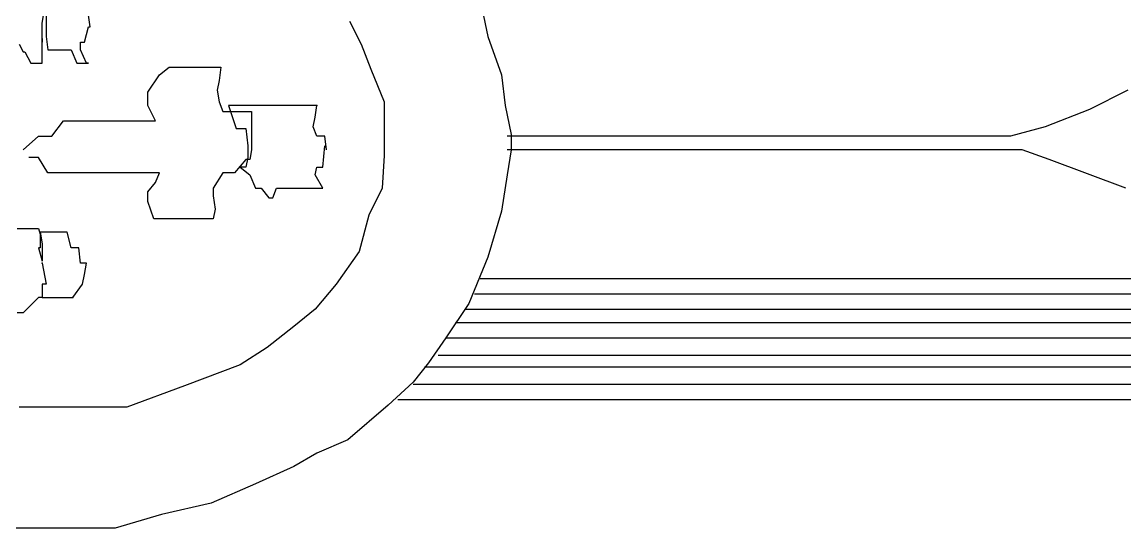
# Model space of a CAD drawing. Extents: x 731854 to 732444, y 4380981 to 4382008.
# Drawn here: x 731892.02 to 731897.76, y 4381840.15 to 4381842.79 of the extents above; entities that cross this region are included whole.
import ezdxf

# ---------------------------------------------------------------- set-up
doc = ezdxf.new("R2010")
doc.units = 0
doc.layers.get('0').update_dxf_attribs({"linetype": 'CONTINUOUS'})

msp = doc.modelspace()

# ---------------------------------------------------------------- linework, layer by layer
at = {"color": 0, "linetype": 'CONTINUOUS'}
for p, q in [((731892.12, 4381842.79), (731892.14, 4381842.91)), ((731892.12, 4381842.79), (731892.14, 4381842.91)), ((731892.14, 4381842.86), (731892.14, 4381842.77)), ((731892.14, 4381842.86), (731892.14, 4381842.77)), ((731892.37, 4381842.77), (731892.36, 4381842.83)), ((731892.37, 4381842.77), (731892.36, 4381842.83)), ((731894.41, 4381842.86), (731894.44, 4381842.72)), ((731894.41, 4381842.86), (731894.44, 4381842.72)), ((731892.12, 4381842.69), (731892.12, 4381842.79)), ((731892.12, 4381842.69), (731892.12, 4381842.79)), ((731892.14, 4381842.77), (731892.14, 4381842.72)), ((731892.14, 4381842.77), (731892.14, 4381842.72)), ((731892.34, 4381842.69), (731892.36, 4381842.77)), ((731892.34, 4381842.69), (731892.36, 4381842.77)), ((731892.36, 4381842.77), (731892.37, 4381842.77)), ((731892.36, 4381842.77), (731892.37, 4381842.77)), ((731893.72, 4381842.8), (731893.78, 4381842.68)), ((731893.72, 4381842.8), (731893.78, 4381842.68)), ((731892.12, 4381842.64), (731892.12, 4381842.71)), ((731892.12, 4381842.71), (731892.12, 4381842.69)), ((731892.12, 4381842.64), (731892.12, 4381842.71)), ((731892.12, 4381842.71), (731892.12, 4381842.69)), ((731892.14, 4381842.72), (731892.15, 4381842.65)), ((731892.14, 4381842.72), (731892.15, 4381842.65)), ((731894.44, 4381842.72), (731894.51, 4381842.52)), ((731894.44, 4381842.72), (731894.51, 4381842.52)), ((731892, 4381842.68), (731892.02, 4381842.64)), ((731892, 4381842.68), (731892.02, 4381842.64)), ((731892.15, 4381842.65), (731892.17, 4381842.65)), ((731892.15, 4381842.65), (731892.17, 4381842.65)), ((731892.17, 4381842.65), (731892.2, 4381842.65)), ((731892.17, 4381842.65), (731892.2, 4381842.65)), ((731892.2, 4381842.65), (731892.22, 4381842.65)), ((731892.2, 4381842.65), (731892.22, 4381842.65)), ((731892.22, 4381842.65), (731892.27, 4381842.65)), ((731892.22, 4381842.65), (731892.27, 4381842.65)), ((731892.27, 4381842.65), (731892.3, 4381842.58)), ((731892.27, 4381842.65), (731892.3, 4381842.58)), ((731892.32, 4381842.65), (731892.32, 4381842.69)), ((731892.32, 4381842.69), (731892.34, 4381842.69)), ((731892.32, 4381842.65), (731892.32, 4381842.69)), ((731892.32, 4381842.69), (731892.34, 4381842.69)), ((731892.35, 4381842.58), (731892.32, 4381842.65)), ((731892.35, 4381842.58), (731892.32, 4381842.65)), ((731893.78, 4381842.68), (731893.83, 4381842.55)), ((731893.78, 4381842.68), (731893.83, 4381842.55)), ((731892.02, 4381842.64), (731892.03, 4381842.64)), ((731892.02, 4381842.64), (731892.03, 4381842.64)), ((731892.03, 4381842.64), (731892.06, 4381842.58)), ((731892.03, 4381842.64), (731892.06, 4381842.58)), ((731892.12, 4381842.58), (731892.12, 4381842.64)), ((731892.12, 4381842.58), (731892.12, 4381842.64)), ((731892.06, 4381842.58), (731892.12, 4381842.58)), ((731892.06, 4381842.58), (731892.12, 4381842.58)), ((731892.3, 4381842.58), (731892.36, 4381842.58)), ((731892.3, 4381842.58), (731892.36, 4381842.58)), ((731892.36, 4381842.58), (731892.35, 4381842.58)), ((731892.36, 4381842.58), (731892.35, 4381842.58)), ((731892.73, 4381842.52), (731892.78, 4381842.56)), ((731892.73, 4381842.52), (731892.78, 4381842.56)), ((731892.78, 4381842.56), (731892.84, 4381842.56)), ((731892.78, 4381842.56), (731892.84, 4381842.56)), ((731892.84, 4381842.56), (731892.91, 4381842.56)), ((731892.84, 4381842.56), (731892.91, 4381842.56)), ((731892.91, 4381842.56), (731892.96, 4381842.56)), ((731892.91, 4381842.56), (731892.96, 4381842.56)), ((731892.96, 4381842.56), (731893.01, 4381842.56)), ((731892.96, 4381842.56), (731893.01, 4381842.56)), ((731893.01, 4381842.56), (731893.05, 4381842.56)), ((731893.01, 4381842.56), (731893.05, 4381842.56)), ((731893.05, 4381842.56), (731893.04, 4381842.49)), ((731893.05, 4381842.56), (731893.04, 4381842.49)), ((731893.83, 4381842.55), (731893.9, 4381842.38)), ((731893.83, 4381842.55), (731893.9, 4381842.38)), ((731892.67, 4381842.43), (731892.73, 4381842.52)), ((731892.67, 4381842.43), (731892.73, 4381842.52)), ((731893.04, 4381842.49), (731893.03, 4381842.44)), ((731893.04, 4381842.49), (731893.03, 4381842.44)), ((731894.51, 4381842.52), (731894.53, 4381842.36)), ((731894.51, 4381842.52), (731894.53, 4381842.36)), ((731892.67, 4381842.36), (731892.67, 4381842.43)), ((731892.67, 4381842.36), (731892.67, 4381842.43)), ((731893.03, 4381842.44), (731893.04, 4381842.38)), ((731893.03, 4381842.44), (731893.04, 4381842.38)), ((731897.77, 4381842.44), (731897.57, 4381842.34)), ((731897.77, 4381842.44), (731897.57, 4381842.34)), ((731892.71, 4381842.28), (731892.67, 4381842.36)), ((731892.71, 4381842.28), (731892.67, 4381842.36)), ((731893.04, 4381842.38), (731893.06, 4381842.33)), ((731893.04, 4381842.38), (731893.06, 4381842.33)), ((731893.1, 4381842.36), (731893.09, 4381842.36)), ((731893.09, 4381842.36), (731893.13, 4381842.24)), ((731893.1, 4381842.36), (731893.09, 4381842.36)), ((731893.09, 4381842.36), (731893.13, 4381842.24)), ((731893.14, 4381842.36), (731893.1, 4381842.36)), ((731893.14, 4381842.36), (731893.1, 4381842.36)), ((731893.2, 4381842.36), (731893.14, 4381842.36)), ((731893.2, 4381842.36), (731893.14, 4381842.36)), ((731893.24, 4381842.36), (731893.2, 4381842.36)), ((731893.24, 4381842.36), (731893.2, 4381842.36)), ((731893.29, 4381842.36), (731893.24, 4381842.36)), ((731893.29, 4381842.36), (731893.24, 4381842.36)), ((731893.33, 4381842.36), (731893.29, 4381842.36)), ((731893.33, 4381842.36), (731893.29, 4381842.36)), ((731893.38, 4381842.36), (731893.33, 4381842.36)), ((731893.38, 4381842.36), (731893.33, 4381842.36)), ((731893.43, 4381842.36), (731893.38, 4381842.36)), ((731893.43, 4381842.36), (731893.38, 4381842.36)), ((731893.49, 4381842.36), (731893.43, 4381842.36)), ((731893.49, 4381842.36), (731893.43, 4381842.36)), ((731893.53, 4381842.36), (731893.49, 4381842.36)), ((731893.53, 4381842.36), (731893.49, 4381842.36)), ((731893.55, 4381842.36), (731893.53, 4381842.36)), ((731893.55, 4381842.36), (731893.53, 4381842.36)), ((731893.54, 4381842.3), (731893.55, 4381842.36)), ((731893.54, 4381842.3), (731893.55, 4381842.36)), ((731893.9, 4381842.38), (731893.9, 4381842.25)), ((731893.9, 4381842.38), (731893.9, 4381842.25)), ((731894.53, 4381842.36), (731894.56, 4381842.21)), ((731894.53, 4381842.36), (731894.56, 4381842.21)), ((731893.06, 4381842.33), (731893.11, 4381842.33)), ((731893.06, 4381842.33), (731893.11, 4381842.33)), ((731893.11, 4381842.33), (731893.15, 4381842.33)), ((731893.11, 4381842.33), (731893.15, 4381842.33)), ((731893.15, 4381842.33), (731893.21, 4381842.33)), ((731893.15, 4381842.33), (731893.21, 4381842.33)), ((731893.21, 4381842.33), (731893.21, 4381842.21)), ((731893.21, 4381842.33), (731893.21, 4381842.21)), ((731893.53, 4381842.25), (731893.54, 4381842.3)), ((731893.53, 4381842.25), (731893.54, 4381842.3)), ((731897.57, 4381842.34), (731897.34, 4381842.25)), ((731897.57, 4381842.34), (731897.34, 4381842.25)), ((731892.17, 4381842.2), (731892.23, 4381842.28)), ((731892.17, 4381842.2), (731892.23, 4381842.28)), ((731892.23, 4381842.28), (731892.29, 4381842.28)), ((731892.23, 4381842.28), (731892.29, 4381842.28)), ((731892.29, 4381842.28), (731892.36, 4381842.28)), ((731892.29, 4381842.28), (731892.36, 4381842.28)), ((731892.36, 4381842.28), (731892.42, 4381842.28)), ((731892.36, 4381842.28), (731892.42, 4381842.28)), ((731892.42, 4381842.28), (731892.49, 4381842.28)), ((731892.42, 4381842.28), (731892.49, 4381842.28)), ((731892.49, 4381842.28), (731892.55, 4381842.28)), ((731892.49, 4381842.28), (731892.55, 4381842.28)), ((731892.55, 4381842.28), (731892.6, 4381842.28)), ((731892.55, 4381842.28), (731892.6, 4381842.28)), ((731892.6, 4381842.28), (731892.66, 4381842.28)), ((731892.6, 4381842.28), (731892.66, 4381842.28)), ((731892.66, 4381842.28), (731892.71, 4381842.28)), ((731892.66, 4381842.28), (731892.71, 4381842.28)), ((731893.55, 4381842.2), (731893.53, 4381842.25)), ((731893.55, 4381842.2), (731893.53, 4381842.25)), ((731893.9, 4381842.25), (731893.9, 4381842.1)), ((731893.9, 4381842.25), (731893.9, 4381842.1)), ((731897.34, 4381842.25), (731897.16, 4381842.2)), ((731897.34, 4381842.25), (731897.16, 4381842.2)), ((731892.02, 4381842.13), (731892.1, 4381842.2)), ((731892.02, 4381842.13), (731892.1, 4381842.2)), ((731892.1, 4381842.2), (731892.17, 4381842.2)), ((731892.1, 4381842.2), (731892.17, 4381842.2)), ((731893.13, 4381842.24), (731893.18, 4381842.24)), ((731893.13, 4381842.24), (731893.18, 4381842.24)), ((731893.18, 4381842.24), (731893.19, 4381842.15)), ((731893.18, 4381842.24), (731893.19, 4381842.15)), ((731893.21, 4381842.21), (731893.21, 4381842.13)), ((731893.21, 4381842.21), (731893.21, 4381842.13)), ((731893.59, 4381842.2), (731893.55, 4381842.2)), ((731893.59, 4381842.2), (731893.55, 4381842.2)), ((731893.6, 4381842.13), (731893.59, 4381842.2)), ((731893.6, 4381842.13), (731893.59, 4381842.2)), ((731894.81, 4381842.2), (731894.54, 4381842.2)), ((731894.81, 4381842.2), (731894.54, 4381842.2)), ((731894.56, 4381842.21), (731894.56, 4381842.13)), ((731894.56, 4381842.21), (731894.56, 4381842.13)), ((731895.2, 4381842.2), (731894.81, 4381842.2)), ((731895.2, 4381842.2), (731894.81, 4381842.2)), ((731896.04, 4381842.2), (731895.2, 4381842.2)), ((731896.04, 4381842.2), (731895.2, 4381842.2)), ((731897.03, 4381842.2), (731896.04, 4381842.2)), ((731897.03, 4381842.2), (731896.04, 4381842.2)), ((731897.16, 4381842.2), (731897.03, 4381842.2)), ((731897.16, 4381842.2), (731897.03, 4381842.2)), ((731893.19, 4381842.15), (731893.19, 4381842.09)), ((731893.19, 4381842.15), (731893.19, 4381842.09)), ((731893.21, 4381842.13), (731893.2, 4381842.08)), ((731893.21, 4381842.13), (731893.2, 4381842.08)), ((731893.58, 4381842.04), (731893.59, 4381842.15)), ((731893.58, 4381842.04), (731893.59, 4381842.15)), ((731894.92, 4381842.13), (731894.54, 4381842.13)), ((731894.56, 4381842.13), (731894.54, 4381842)), ((731894.92, 4381842.13), (731894.54, 4381842.13)), ((731894.56, 4381842.13), (731894.54, 4381842)), ((731895.26, 4381842.13), (731894.92, 4381842.13)), ((731895.26, 4381842.13), (731894.92, 4381842.13)), ((731895.69, 4381842.13), (731895.26, 4381842.13)), ((731895.69, 4381842.13), (731895.26, 4381842.13)), ((731896.27, 4381842.13), (731895.69, 4381842.13)), ((731896.27, 4381842.13), (731895.69, 4381842.13)), ((731896.82, 4381842.13), (731896.27, 4381842.13)), ((731896.82, 4381842.13), (731896.27, 4381842.13)), ((731897.06, 4381842.13), (731896.82, 4381842.13)), ((731897.06, 4381842.13), (731896.82, 4381842.13)), ((731897.14, 4381842.13), (731897.06, 4381842.13)), ((731897.14, 4381842.13), (731897.06, 4381842.13)), ((731897.22, 4381842.13), (731897.14, 4381842.13)), ((731897.22, 4381842.13), (731897.14, 4381842.13)), ((731897.36, 4381842.08), (731897.22, 4381842.13)), ((731897.36, 4381842.08), (731897.22, 4381842.13)), ((731892.1, 4381842.09), (731892.05, 4381842.09)), ((731892.1, 4381842.09), (731892.05, 4381842.09)), ((731892.15, 4381842.01), (731892.1, 4381842.09)), ((731892.15, 4381842.01), (731892.1, 4381842.09)), ((731893.18, 4381842.08), (731893.12, 4381842.01)), ((731893.18, 4381842.08), (731893.12, 4381842.01)), ((731893.19, 4381842.09), (731893.18, 4381842.04)), ((731893.19, 4381842.09), (731893.18, 4381842.04)), ((731893.2, 4381842.08), (731893.18, 4381842.08)), ((731893.2, 4381842.08), (731893.18, 4381842.08)), ((731893.9, 4381842.1), (731893.89, 4381841.93)), ((731893.9, 4381842.1), (731893.89, 4381841.93)), ((731897.76, 4381841.93), (731897.36, 4381842.08)), ((731897.76, 4381841.93), (731897.36, 4381842.08)), ((731893.18, 4381842.04), (731893.15, 4381842.04)), ((731893.15, 4381842.04), (731893.2, 4381842)), ((731893.18, 4381842.04), (731893.15, 4381842.04)), ((731893.15, 4381842.04), (731893.2, 4381842)), ((731893.54, 4381842), (731893.55, 4381842.04)), ((731893.54, 4381842), (731893.55, 4381842.04)), ((731893.55, 4381842.04), (731893.58, 4381842.04)), ((731893.55, 4381842.04), (731893.58, 4381842.04)), ((731892.22, 4381842.01), (731892.15, 4381842.01)), ((731892.22, 4381842.01), (731892.15, 4381842.01)), ((731892.29, 4381842.01), (731892.22, 4381842.01)), ((731892.29, 4381842.01), (731892.22, 4381842.01)), ((731892.35, 4381842.01), (731892.29, 4381842.01)), ((731892.35, 4381842.01), (731892.29, 4381842.01)), ((731892.45, 4381842.01), (731892.35, 4381842.01)), ((731892.45, 4381842.01), (731892.35, 4381842.01)), ((731892.53, 4381842.01), (731892.45, 4381842.01)), ((731892.53, 4381842.01), (731892.45, 4381842.01)), ((731892.63, 4381842.01), (731892.53, 4381842.01)), ((731892.63, 4381842.01), (731892.53, 4381842.01)), ((731892.73, 4381842.01), (731892.63, 4381842.01)), ((731892.73, 4381842.01), (731892.63, 4381842.01)), ((731892.67, 4381841.91), (731892.71, 4381841.96)), ((731892.67, 4381841.91), (731892.71, 4381841.96)), ((731892.71, 4381841.96), (731892.73, 4381842.01)), ((731892.71, 4381841.96), (731892.73, 4381842.01)), ((731893.06, 4381842.01), (731893.01, 4381841.93)), ((731893.06, 4381842.01), (731893.01, 4381841.93)), ((731893.12, 4381842.01), (731893.06, 4381842.01)), ((731893.12, 4381842.01), (731893.06, 4381842.01)), ((731893.2, 4381842), (731893.23, 4381841.93)), ((731893.2, 4381842), (731893.23, 4381841.93)), ((731893.58, 4381841.93), (731893.54, 4381842)), ((731893.58, 4381841.93), (731893.54, 4381842)), ((731894.54, 4381842), (731894.51, 4381841.81)), ((731894.54, 4381842), (731894.51, 4381841.81)), ((731892.67, 4381841.86), (731892.67, 4381841.91)), ((731892.67, 4381841.86), (731892.67, 4381841.91)), ((731893.01, 4381841.93), (731893.01, 4381841.89)), ((731893.01, 4381841.93), (731893.01, 4381841.89)), ((731893.23, 4381841.93), (731893.26, 4381841.93)), ((731893.23, 4381841.93), (731893.26, 4381841.93)), ((731893.26, 4381841.93), (731893.3, 4381841.88)), ((731893.26, 4381841.93), (731893.3, 4381841.88)), ((731893.32, 4381841.88), (731893.34, 4381841.93)), ((731893.32, 4381841.88), (731893.34, 4381841.93)), ((731893.34, 4381841.93), (731893.39, 4381841.93)), ((731893.34, 4381841.93), (731893.39, 4381841.93)), ((731893.39, 4381841.93), (731893.44, 4381841.93)), ((731893.39, 4381841.93), (731893.44, 4381841.93)), ((731893.44, 4381841.93), (731893.49, 4381841.93)), ((731893.44, 4381841.93), (731893.49, 4381841.93)), ((731893.49, 4381841.93), (731893.52, 4381841.93)), ((731893.49, 4381841.93), (731893.52, 4381841.93)), ((731893.52, 4381841.93), (731893.53, 4381841.93)), ((731893.52, 4381841.93), (731893.53, 4381841.93)), ((731893.53, 4381841.93), (731893.58, 4381841.93)), ((731893.53, 4381841.93), (731893.58, 4381841.93)), ((731893.89, 4381841.93), (731893.82, 4381841.79)), ((731893.89, 4381841.93), (731893.82, 4381841.79)), ((731892.7, 4381841.77), (731892.67, 4381841.86)), ((731892.7, 4381841.77), (731892.67, 4381841.86)), ((731893.01, 4381841.89), (731893.02, 4381841.82)), ((731893.01, 4381841.89), (731893.02, 4381841.82)), ((731893.3, 4381841.88), (731893.32, 4381841.88)), ((731893.3, 4381841.88), (731893.32, 4381841.88)), ((731893.02, 4381841.82), (731893.01, 4381841.77)), ((731893.02, 4381841.82), (731893.01, 4381841.77)), ((731893.82, 4381841.79), (731893.77, 4381841.6)), ((731893.82, 4381841.79), (731893.77, 4381841.6)), ((731894.51, 4381841.81), (731894.44, 4381841.57)), ((731894.51, 4381841.81), (731894.44, 4381841.57)), ((731892.73, 4381841.77), (731892.7, 4381841.77)), ((731892.73, 4381841.77), (731892.7, 4381841.77)), ((731892.78, 4381841.77), (731892.73, 4381841.77)), ((731892.78, 4381841.77), (731892.73, 4381841.77)), ((731892.84, 4381841.77), (731892.78, 4381841.77)), ((731892.84, 4381841.77), (731892.78, 4381841.77)), ((731892.91, 4381841.77), (731892.84, 4381841.77)), ((731892.91, 4381841.77), (731892.84, 4381841.77)), ((731892.95, 4381841.77), (731892.91, 4381841.77)), ((731892.95, 4381841.77), (731892.91, 4381841.77)), ((731893.01, 4381841.77), (731892.95, 4381841.77)), ((731893.01, 4381841.77), (731892.95, 4381841.77)), ((731891.99, 4381841.72), (731892.02, 4381841.72)), ((731891.99, 4381841.72), (731892.02, 4381841.72)), ((731892.02, 4381841.72), (731892.06, 4381841.72)), ((731892.02, 4381841.72), (731892.06, 4381841.72)), ((731892.06, 4381841.72), (731892.1, 4381841.72)), ((731892.06, 4381841.72), (731892.1, 4381841.72)), ((731892.1, 4381841.72), (731892.11, 4381841.69)), ((731892.1, 4381841.72), (731892.11, 4381841.69)), ((731892.12, 4381841.7), (731892.11, 4381841.7)), ((731892.11, 4381841.7), (731892.12, 4381841.64)), ((731892.12, 4381841.7), (731892.11, 4381841.7)), ((731892.11, 4381841.7), (731892.12, 4381841.64)), ((731892.11, 4381841.69), (731892.11, 4381841.62)), ((731892.11, 4381841.69), (731892.11, 4381841.62)), ((731892.15, 4381841.7), (731892.12, 4381841.7)), ((731892.15, 4381841.7), (731892.12, 4381841.7)), ((731892.2, 4381841.7), (731892.15, 4381841.7)), ((731892.2, 4381841.7), (731892.15, 4381841.7)), ((731892.25, 4381841.7), (731892.2, 4381841.7)), ((731892.25, 4381841.7), (731892.2, 4381841.7)), ((731892.27, 4381841.62), (731892.25, 4381841.7)), ((731892.27, 4381841.62), (731892.25, 4381841.7)), ((731892.11, 4381841.62), (731892.1, 4381841.62)), ((731892.1, 4381841.62), (731892.12, 4381841.55)), ((731892.11, 4381841.62), (731892.1, 4381841.62)), ((731892.1, 4381841.62), (731892.12, 4381841.55)), ((731892.12, 4381841.64), (731892.12, 4381841.62)), ((731892.12, 4381841.64), (731892.12, 4381841.62)), ((731892.12, 4381841.62), (731892.12, 4381841.55)), ((731892.12, 4381841.62), (731892.12, 4381841.55)), ((731892.29, 4381841.62), (731892.27, 4381841.62)), ((731892.29, 4381841.62), (731892.27, 4381841.62)), ((731892.31, 4381841.62), (731892.29, 4381841.62)), ((731892.31, 4381841.62), (731892.29, 4381841.62)), ((731892.32, 4381841.54), (731892.31, 4381841.62)), ((731892.32, 4381841.54), (731892.31, 4381841.62)), ((731893.77, 4381841.6), (731893.65, 4381841.43)), ((731893.77, 4381841.6), (731893.65, 4381841.43)), ((731894.44, 4381841.57), (731894.34, 4381841.33)), ((731894.44, 4381841.57), (731894.34, 4381841.33)), ((731892.12, 4381841.54), (731892.14, 4381841.43)), ((731892.12, 4381841.54), (731892.14, 4381841.43)), ((731892.35, 4381841.54), (731892.32, 4381841.54)), ((731892.35, 4381841.54), (731892.32, 4381841.54)), ((731892.34, 4381841.48), (731892.35, 4381841.54)), ((731892.34, 4381841.48), (731892.35, 4381841.54)), ((731892.33, 4381841.43), (731892.34, 4381841.48)), ((731892.33, 4381841.43), (731892.34, 4381841.48)), ((731894.4, 4381841.46), (731895.24, 4381841.46)), ((731894.4, 4381841.46), (731895.24, 4381841.46)), ((731895.24, 4381841.46), (731897.49, 4381841.46)), ((731895.24, 4381841.46), (731897.49, 4381841.46)), ((731897.49, 4381841.46), (731898.33, 4381841.46)), ((731897.49, 4381841.46), (731898.33, 4381841.46)), ((731892.14, 4381841.43), (731892.12, 4381841.43)), ((731892.12, 4381841.43), (731892.12, 4381841.36)), ((731892.14, 4381841.43), (731892.12, 4381841.43)), ((731892.12, 4381841.43), (731892.12, 4381841.36)), ((731892.28, 4381841.36), (731892.33, 4381841.43)), ((731892.28, 4381841.36), (731892.33, 4381841.43)), ((731893.65, 4381841.43), (731893.54, 4381841.3)), ((731893.65, 4381841.43), (731893.54, 4381841.3)), ((731894.37, 4381841.38), (731897.53, 4381841.38)), ((731894.37, 4381841.38), (731897.53, 4381841.38)), ((731897.53, 4381841.38), (731898.6, 4381841.38)), ((731897.53, 4381841.38), (731898.6, 4381841.38)), ((731892.1, 4381841.36), (731892.02, 4381841.28)), ((731892.1, 4381841.36), (731892.02, 4381841.28)), ((731892.12, 4381841.36), (731892.1, 4381841.36)), ((731892.12, 4381841.36), (731892.1, 4381841.36)), ((731892.12, 4381841.36), (731892.17, 4381841.36)), ((731892.12, 4381841.36), (731892.17, 4381841.36)), ((731892.17, 4381841.36), (731892.2, 4381841.36)), ((731892.17, 4381841.36), (731892.2, 4381841.36)), ((731892.2, 4381841.36), (731892.23, 4381841.36)), ((731892.2, 4381841.36), (731892.23, 4381841.36)), ((731892.23, 4381841.36), (731892.26, 4381841.36)), ((731892.23, 4381841.36), (731892.26, 4381841.36)), ((731892.26, 4381841.36), (731892.28, 4381841.36)), ((731892.26, 4381841.36), (731892.28, 4381841.36)), ((731894.34, 4381841.33), (731894.22, 4381841.15)), ((731894.34, 4381841.33), (731894.22, 4381841.15)), ((731892.02, 4381841.28), (731891.99, 4381841.28)), ((731892.02, 4381841.28), (731891.99, 4381841.28)), ((731893.54, 4381841.3), (731893.43, 4381841.21)), ((731893.54, 4381841.3), (731893.43, 4381841.21)), ((731894.32, 4381841.3), (731897.53, 4381841.3)), ((731894.32, 4381841.3), (731897.53, 4381841.3)), ((731897.53, 4381841.3), (731898.7, 4381841.3)), ((731897.53, 4381841.3), (731898.7, 4381841.3)), ((731893.43, 4381841.21), (731893.29, 4381841.1)), ((731893.43, 4381841.21), (731893.29, 4381841.1)), ((731894.27, 4381841.23), (731897.53, 4381841.23)), ((731894.27, 4381841.23), (731897.53, 4381841.23)), ((731897.53, 4381841.23), (731898.78, 4381841.23)), ((731897.53, 4381841.23), (731898.78, 4381841.23)), ((731893.29, 4381841.1), (731893.15, 4381841.01)), ((731893.29, 4381841.1), (731893.15, 4381841.01)), ((731894.22, 4381841.15), (731894.13, 4381841.02)), ((731894.22, 4381841.15), (731894.13, 4381841.02)), ((731894.22, 4381841.15), (731897.53, 4381841.15)), ((731894.22, 4381841.15), (731897.53, 4381841.15)), ((731897.53, 4381841.15), (731898.85, 4381841.15)), ((731897.53, 4381841.15), (731898.85, 4381841.15)), ((731894.18, 4381841.06), (731897.53, 4381841.06)), ((731894.18, 4381841.06), (731897.53, 4381841.06)), ((731897.53, 4381841.06), (731898.89, 4381841.06)), ((731897.53, 4381841.06), (731898.89, 4381841.06)), ((731893.15, 4381841.01), (731892.86, 4381840.9)), ((731893.15, 4381841.01), (731892.86, 4381840.9)), ((731894.13, 4381841.02), (731894.05, 4381840.92)), ((731894.13, 4381841.02), (731894.05, 4381840.92)), ((731894.11, 4381841), (731897.53, 4381841)), ((731894.11, 4381841), (731897.53, 4381841)), ((731897.53, 4381841), (731898.95, 4381841)), ((731897.53, 4381841), (731898.95, 4381841)), ((731892.86, 4381840.9), (731892.56, 4381840.79)), ((731892.86, 4381840.9), (731892.56, 4381840.79)), ((731894.05, 4381840.92), (731893.92, 4381840.8)), ((731894.05, 4381840.92), (731893.92, 4381840.8)), ((731894.05, 4381840.91), (731897.53, 4381840.91)), ((731894.05, 4381840.91), (731897.53, 4381840.91)), ((731897.53, 4381840.91), (731899, 4381840.91)), ((731897.53, 4381840.91), (731899, 4381840.91)), ((731893.97, 4381840.83), (731894.48, 4381840.83)), ((731893.97, 4381840.83), (731894.48, 4381840.83)), ((731894.48, 4381840.83), (731897.53, 4381840.83)), ((731894.48, 4381840.83), (731897.53, 4381840.83)), ((731897.53, 4381840.83), (731899.05, 4381840.83)), ((731897.53, 4381840.83), (731899.05, 4381840.83)), ((731892.2, 4381840.79), (731892, 4381840.79)), ((731892.2, 4381840.79), (731892, 4381840.79)), ((731892.37, 4381840.79), (731892.2, 4381840.79)), ((731892.37, 4381840.79), (731892.2, 4381840.79)), ((731892.56, 4381840.79), (731892.37, 4381840.79)), ((731892.56, 4381840.79), (731892.37, 4381840.79)), ((731893.92, 4381840.8), (731893.71, 4381840.62)), ((731893.92, 4381840.8), (731893.71, 4381840.62)), ((731893.71, 4381840.62), (731893.55, 4381840.55)), ((731893.71, 4381840.62), (731893.55, 4381840.55)), ((731893.55, 4381840.55), (731893.43, 4381840.48)), ((731893.55, 4381840.55), (731893.43, 4381840.48)), ((731893.43, 4381840.48), (731893.23, 4381840.39)), ((731893.43, 4381840.48), (731893.23, 4381840.39)), ((731893.23, 4381840.39), (731893, 4381840.29)), ((731893.23, 4381840.39), (731893, 4381840.29)), ((731893, 4381840.29), (731892.74, 4381840.23)), ((731893, 4381840.29), (731892.74, 4381840.23)), ((731892.74, 4381840.23), (731892.5, 4381840.16)), ((731892.74, 4381840.23), (731892.5, 4381840.16)), ((731892.14, 4381840.16), (731891.92, 4381840.16)), ((731892.14, 4381840.16), (731891.92, 4381840.16)), ((731892.32, 4381840.16), (731892.14, 4381840.16)), ((731892.32, 4381840.16), (731892.14, 4381840.16)), ((731892.5, 4381840.16), (731892.32, 4381840.16)), ((731892.5, 4381840.16), (731892.32, 4381840.16))]:
    msp.add_line(p, q, dxfattribs=at)
for p in [(731893.55, 4381842.36), (731893.55, 4381842.36), (731892.11, 4381841.7), (731892.11, 4381841.7), (731892.12, 4381841.54), (731892.12, 4381841.54), (731892.28, 4381841.36), (731892.28, 4381841.36)]:
    msp.add_point(p, dxfattribs=at)

# ---------------------------------------------------------------- meshes
mesh = msp.add_polyface(dxfattribs=at)
corners = [(732162.5, 4380981), (731854.5, 4382007.5), (732444, 4380981), (732444, 4382007.5), (731854.5, 4380981)]
mesh.append_faces([[corners[k] for k in face] for face in [(0, 1, 4), (1, 0, 2, 3)]], dxfattribs={"vtx0": -1, "color": 0})
mesh = msp.add_polyface(dxfattribs=at)
corners = [(732145.58, 4381821), (732145.58, 4382001.5), (731864.5, 4382001.5), (731864.5, 4381821)]
mesh.append_faces([[corners[k] for k in face] for face in [(0, 1, 2, 3)]], dxfattribs={"color": 0})

doc.saveas('drawing.dxf')
